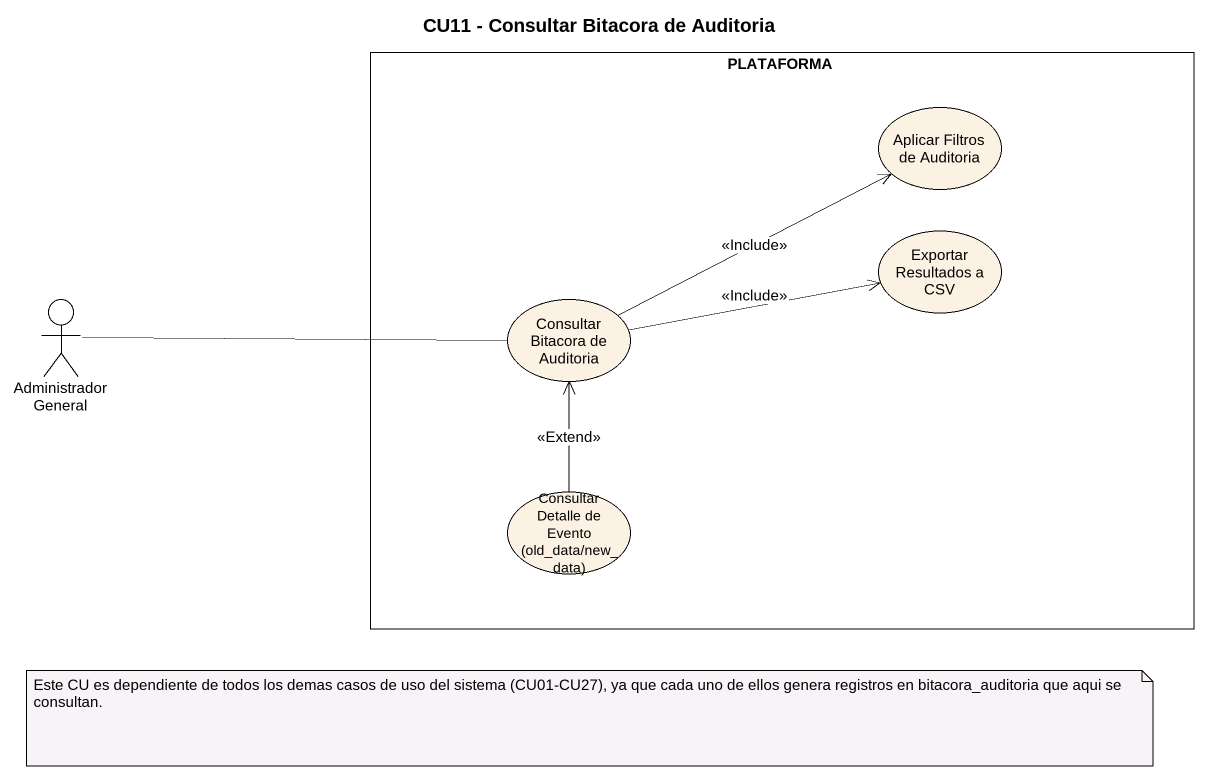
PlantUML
@startuml
title CU11 - Consultar Bitacora de Auditoria
rectangle PLATAFORMA {
  usecase "Aplicar Filtros de Auditoria" as Aplicar_Filtros_de_Auditoria
  usecase "Exportar Resultados a CSV" as Exportar_Resultados_a_CSV
  usecase "Consultar Bitacora de Auditoria" as Consultar_Bitacora_de
  usecase "Consultar Detalle de Evento (old_data/new_data)" as Consultar_Detalle_de_Evento
}
actor "Administrador General" as Administrador_General
Administrador_General -right- Consultar_Bitacora_de
Consultar_Bitacora_de -right-> Aplicar_Filtros_de_Auditoria : <<Include>>
Consultar_Bitacora_de -right-> Exportar_Resultados_a_CSV : <<Include>>
Consultar_Detalle_de_Evento -up-> Consultar_Bitacora_de : <<Extend>>
note as N1
  Este CU es dependiente de todos los demas casos de uso del sistema (CU01-CU27), ya que cada uno de ellos genera registros en bitacora_auditoria que aqui se consultan.
end note
@enduml
